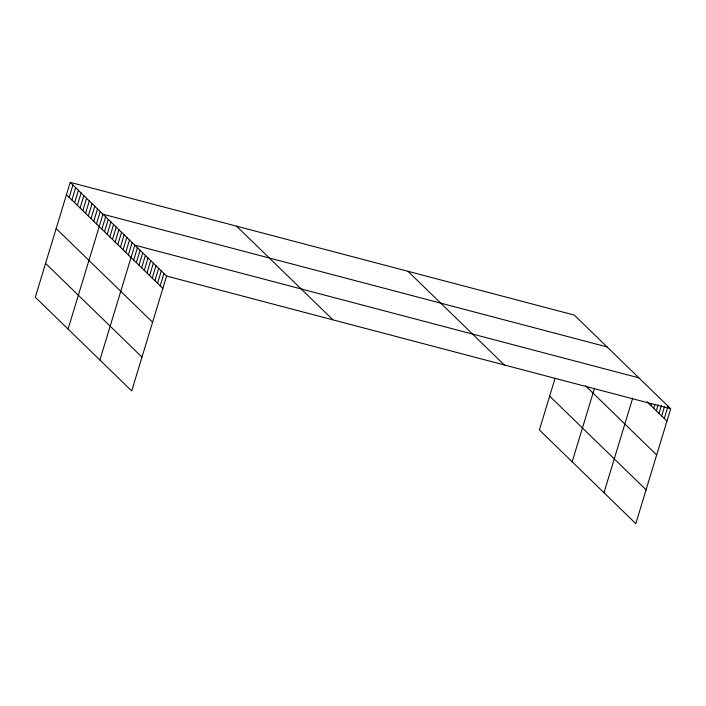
<?xml version="1.0" encoding="UTF-8"?>
<svg xmlns="http://www.w3.org/2000/svg" width="706" height="706" viewBox="0 0 706 706"><rect width="100%" height="100%" fill="white"/><g stroke="black" fill="none" stroke-linecap="round" stroke-linejoin="round"><path stroke-width="1.06" d="M70.203 182.36L35.3 297.226L131.713 390.93L166.607 276.064L70.203 182.36L574.287 315.07L670.7 408.774L635.797 523.64L539.393 429.936L554.96 378.681M69.179 197.371L72.93 185.016M71.906 200.027L75.666 187.672M74.642 202.684L78.392 190.32M77.369 205.331L81.128 192.976M80.105 207.988L83.855 195.633M82.831 210.644L86.591 198.289M85.567 213.3L89.318 200.945M88.294 215.957L92.054 203.602M91.03 218.613L94.781 206.249M93.766 221.26L97.516 208.905M96.493 223.917L100.243 211.562M68.076 329.084L102.979 214.218L607.072 346.928M101.876 229.15L105.626 216.795M104.523 231.727L108.283 219.372M107.18 234.304L110.93 221.949M109.827 236.881L113.587 224.526M112.483 239.458L116.234 227.103M115.131 242.034L118.89 229.679M117.787 244.611L121.538 232.256M120.435 247.188L124.185 234.833M123.082 249.765L126.842 237.41M125.739 252.342L129.489 239.987M128.386 254.919L132.146 242.564M99.89 360.007L134.793 245.141L638.886 377.851M133.69 260.073L137.449 247.718M136.346 262.65L140.097 250.295M138.994 265.227L142.744 252.872M141.641 267.803L145.401 255.448M144.298 270.38L148.048 258.025M146.945 272.957L150.705 260.602M149.601 275.534L153.352 263.179M152.249 278.111L156 265.756M154.905 280.688L158.656 268.333M157.553 283.265L161.303 270.91M160.2 285.842L163.96 273.487M572.169 461.795L594.549 388.141M603.983 492.717L632.708 398.166M651.038 405.668L651.664 403.611M653.685 408.245L654.939 404.123M656.342 410.821L658.221 404.644M658.989 413.398L661.496 405.165M661.646 415.975L664.461 406.709M664.293 418.552L668.053 406.197M166.607 276.064L670.7 408.774M647.058 401.802L666.949 421.129M585.53 385.811L656.668 454.955M549.665 396.11L646.078 489.814M407.944 271.272L504.349 364.976M236.554 226.149L332.958 319.853M66.443 194.715L162.857 288.419M56.171 228.541L152.575 322.245M45.581 263.4L141.985 357.104"/></g></svg>
